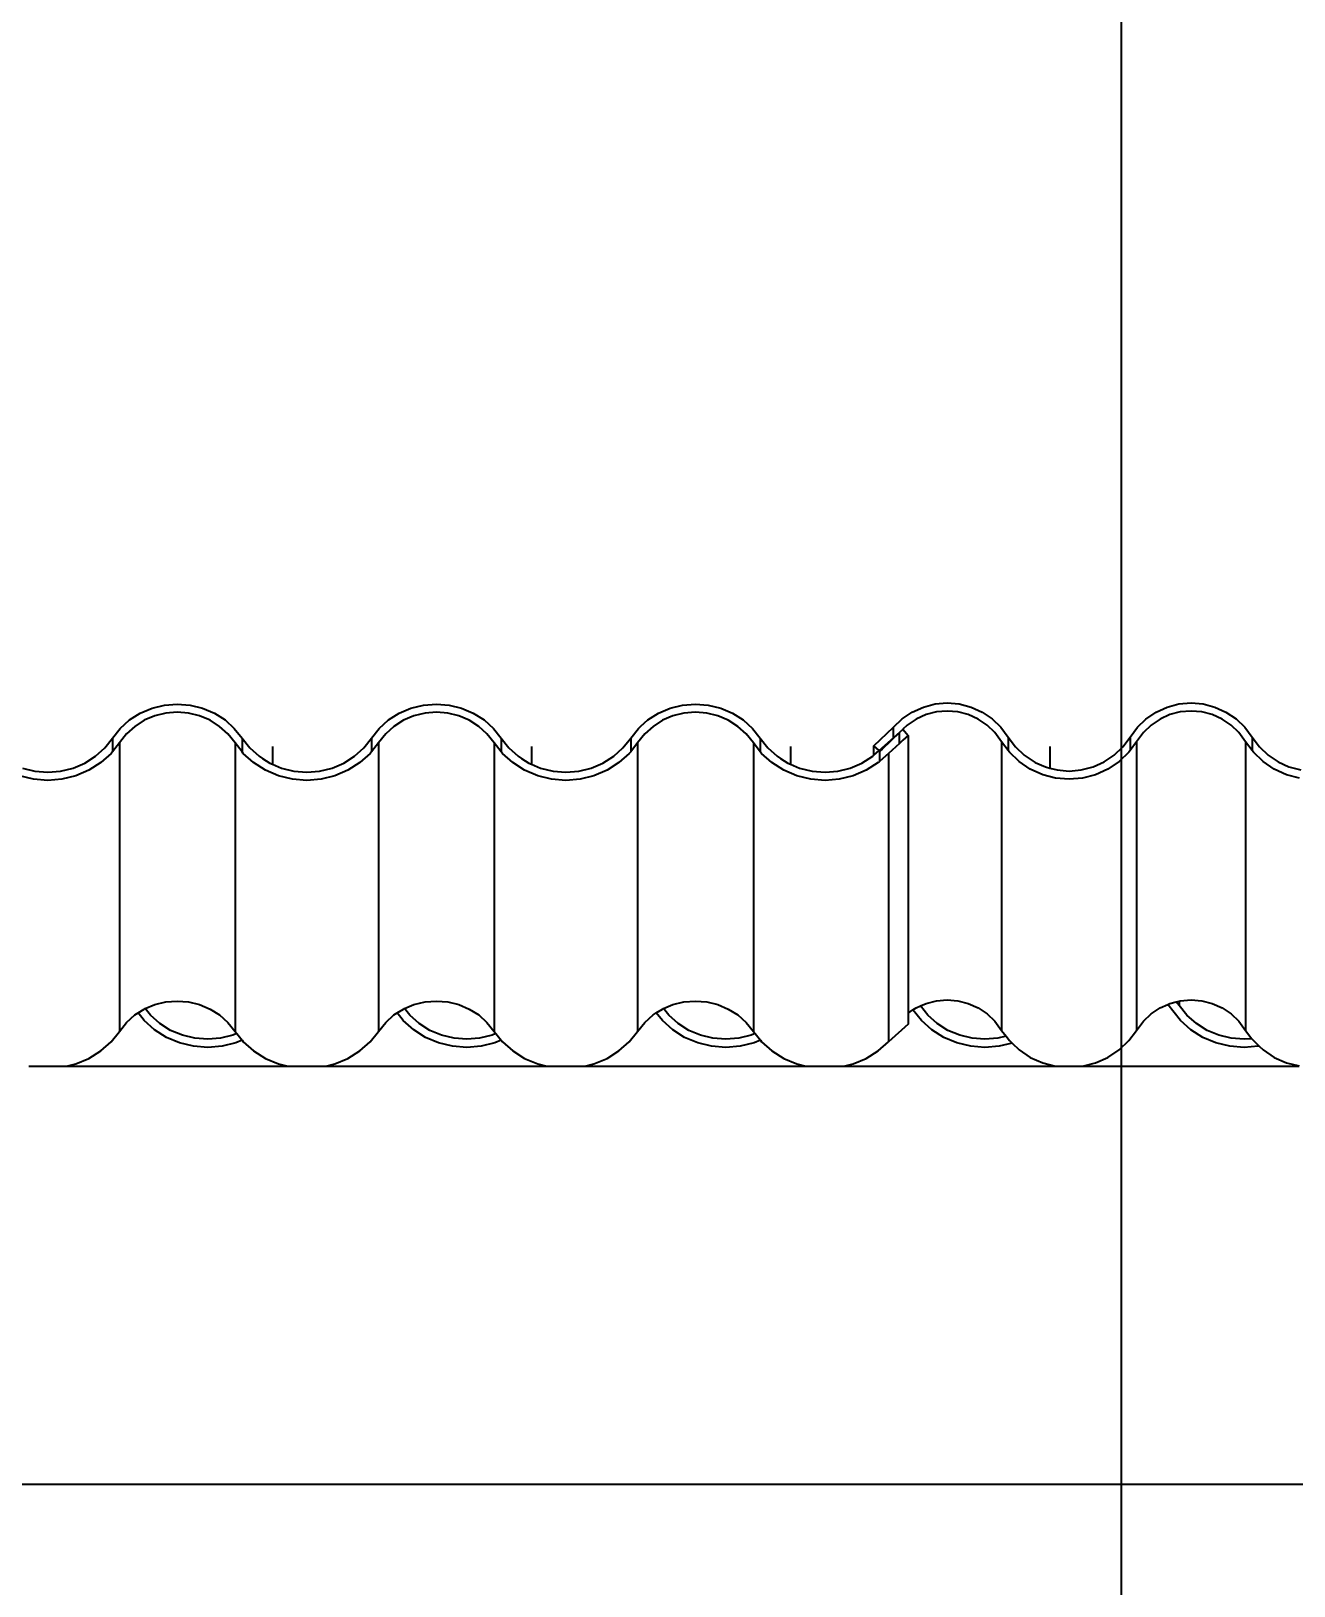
# Model space of a CAD drawing. Header units: millimetres. Extents: x 3212 to 6878, y 1640 to 3386.
# Drawn here: x 3313.515 to 3314.45, y 1648.377 to 1649.528 of the extents above; entities that cross this region are included whole.
import ezdxf

# ---------------------------------------------------------------- set-up
doc = ezdxf.new("R2010")
doc.units = ezdxf.units.MM
doc.header["$LTSCALE"] = 0.8
for name, color, linetype in [('A-PEN-B', 5, 'Continuous'), ('A-PEN-C', 4, 'Continuous'), ('COTA', 2, 'Continuous')]:
    doc.layers.add(name, color=color, linetype=linetype)
doc.layers.add('COTAS', color=53, linetype='Continuous', lineweight=9)
doc.styles.add('F2', font='ARIALN.TTF')
doc.dimstyles.new('ARQUITETURA', dxfattribs={"dimtxt": 0.11, "dimasz": 0.05, "dimexe": 0.1, "dimexo": 0, "dimgap": 0.1, "dimtad": 1, "dimzin": 5, "dimdsep": 46, "dimtxsty": 'F2', "dimblk": 'COTA', "dimcen": 0, "dimse1": 1, "dimse2": 1, "dimadec": 0, "dimazin": 0, "dimtfac": 2, "dimtix": 1, "dimtmove": 2, "dimatfit": 3, "dimldrblk": 'COTA', "dimfxl": 0, "dimtolj": 1, "dimtzin": 5, "dimarcsym": 0})

# ---------------------------------------------------------------- blocks, each defined once
blk = doc.blocks.new('COTA')
at = {"layer": 'COTA'}
for p, q in [((0, 1), (0, -1)), ((-1, 0), (1, 0))]:
    blk.add_line(p, q, dxfattribs=at)
at = {"layer": 'COTA', "const_width": 0.5}
blk.add_lwpolyline([(-0.25, 0, 1), (0.25, 0, 1)], format="xyb", close=True, dxfattribs=at)
blk = doc.blocks.new('*D221')
at = {"layer": 'COTAS', "color": 0, "lineweight": -2, "transparency": 16777216}
blk.add_line((3314.3227, 1642.3016), (3314.3227, 1650.6016), dxfattribs=at)
at = {"layer": 'Defpoints', "color": 0, "transparency": 16777216}
for p in [(3313.6526, 1650.6516), (3314.3227, 1650.6516), (3313.6526, 1642.2516)]:
    blk.add_point(p, dxfattribs=at)
at = {"layer": 'COTAS', "color": 0, "lineweight": -2, "transparency": 16777216, "xscale": 0.05, "yscale": 0.05, "zscale": 0.05}
for p, rotation in [((3314.3227, 1650.6516), 90), ((3314.3227, 1642.2516), 270)]:
    blk.add_blockref('COTA', p, dxfattribs=dict(at, rotation=rotation))
at = {"layer": 'COTAS', "color": 0, "transparency": 16777216, "insert": (3314.1665, 1646.4516), "char_height": 0.11, "attachment_point": 5, "rotation": 90, "style": 'F2'}
blk.add_mtext('\\A1;8.40', dxfattribs=at)

msp = doc.modelspace()

# ---------------------------------------------------------------- linework, layer by layer
at = {"layer": 'A-PEN-B', "ltscale": 0.05}
msp.add_line((3320.4049, 1648.4516), (3305.2044, 1648.4516), dxfattribs=at)
at = {"layer": 'A-PEN-C', "ltscale": 0.05}
for p, q in [((3313.5955, 1649.0231), (3313.6043, 1649.0268)), ((3313.6043, 1649.0268), (3313.6135, 1649.0291)), ((3313.6135, 1649.0291), (3313.623, 1649.0298)), ((3313.623, 1649.0238), (3313.6146, 1649.0231)), ((3313.623, 1649.0298), (3313.6325, 1649.0291)), ((3313.6314, 1649.0231), (3313.623, 1649.0238)), ((3313.6325, 1649.0291), (3313.6417, 1649.0268)), ((3313.6417, 1649.0268), (3313.6505, 1649.0231)), ((3313.7875, 1649.0231), (3313.7962, 1649.0268)), ((3313.7962, 1649.0268), (3313.8055, 1649.0291)), ((3313.8055, 1649.0291), (3313.815, 1649.0298)), ((3313.815, 1649.0238), (3313.8066, 1649.0231)), ((3313.815, 1649.0298), (3313.8245, 1649.0291)), ((3313.8234, 1649.0231), (3313.815, 1649.0238)), ((3313.8245, 1649.0291), (3313.8337, 1649.0268)), ((3313.8337, 1649.0268), (3313.8424, 1649.0231)), ((3313.9795, 1649.0231), (3313.9882, 1649.0268)), ((3313.9882, 1649.0268), (3313.9975, 1649.0291)), ((3313.9975, 1649.0291), (3314.007, 1649.0298)), ((3314.007, 1649.0238), (3313.9985, 1649.0231)), ((3314.007, 1649.0298), (3314.0165, 1649.0291)), ((3314.0154, 1649.0231), (3314.007, 1649.0238)), ((3314.0165, 1649.0291), (3314.0257, 1649.0268)), ((3314.0257, 1649.0268), (3314.0344, 1649.0231)), ((3314.1602, 1649.0189), (3314.1677, 1649.0239)), ((3314.1677, 1649.0239), (3314.1759, 1649.0276)), ((3314.1759, 1649.0276), (3314.1846, 1649.0299)), ((3314.1856, 1649.024), (3314.1779, 1649.022)), ((3314.1846, 1649.0299), (3314.1935, 1649.0307)), ((3314.1935, 1649.0246), (3314.1856, 1649.024)), ((3314.1935, 1649.0307), (3314.2025, 1649.0299)), ((3314.2015, 1649.024), (3314.1935, 1649.0246)), ((3314.2092, 1649.022), (3314.2015, 1649.024)), ((3314.2025, 1649.0299), (3314.2112, 1649.0276)), ((3314.2112, 1649.0276), (3314.2194, 1649.0239)), ((3314.2194, 1649.0239), (3314.2268, 1649.0189)), ((3314.3408, 1649.0187), (3314.3484, 1649.0239)), ((3314.3484, 1649.0239), (3314.3566, 1649.0276)), ((3314.3566, 1649.0276), (3314.3653, 1649.0299)), ((3314.3663, 1649.024), (3314.3586, 1649.022)), ((3314.3653, 1649.0299), (3314.3743, 1649.0307)), ((3314.3743, 1649.0246), (3314.3663, 1649.024)), ((3314.3743, 1649.0307), (3314.3832, 1649.0299)), ((3314.3822, 1649.024), (3314.3743, 1649.0246)), ((3314.39, 1649.022), (3314.3822, 1649.024)), ((3314.3832, 1649.0299), (3314.3919, 1649.0276)), ((3314.3919, 1649.0276), (3314.4001, 1649.0239)), ((3314.4001, 1649.0239), (3314.4076, 1649.0189)), ((3313.575, 1649.0046), (3313.5807, 1649.0118)), ((3313.5807, 1649.0118), (3313.5876, 1649.018)), ((3313.5916, 1649.0133), (3313.5855, 1649.0078)), ((3313.5876, 1649.018), (3313.5955, 1649.0231)), ((3313.5986, 1649.0178), (3313.5916, 1649.0133)), ((3313.6064, 1649.0211), (3313.5986, 1649.0178)), ((3313.6146, 1649.0231), (3313.6064, 1649.0211)), ((3313.6396, 1649.0211), (3313.6314, 1649.0231)), ((3313.6474, 1649.0178), (3313.6396, 1649.0211)), ((3313.6544, 1649.0133), (3313.6474, 1649.0178)), ((3313.6505, 1649.0231), (3313.6584, 1649.018)), ((3313.6605, 1649.0078), (3313.6544, 1649.0133)), ((3313.6584, 1649.018), (3313.6653, 1649.0118)), ((3313.6653, 1649.0118), (3313.671, 1649.0046)), ((3313.767, 1649.0046), (3313.7727, 1649.0118)), ((3313.7727, 1649.0118), (3313.7796, 1649.018)), ((3313.7836, 1649.0133), (3313.7775, 1649.0078)), ((3313.7796, 1649.018), (3313.7875, 1649.0231)), ((3313.7906, 1649.0178), (3313.7836, 1649.0133)), ((3313.7984, 1649.0211), (3313.7906, 1649.0178)), ((3313.8066, 1649.0231), (3313.7984, 1649.0211)), ((3313.8316, 1649.0211), (3313.8234, 1649.0231)), ((3313.8394, 1649.0178), (3313.8316, 1649.0211)), ((3313.8464, 1649.0133), (3313.8394, 1649.0178)), ((3313.8424, 1649.0231), (3313.8504, 1649.018)), ((3313.8525, 1649.0078), (3313.8464, 1649.0133)), ((3313.8504, 1649.018), (3313.8573, 1649.0118)), ((3313.8573, 1649.0118), (3313.863, 1649.0046)), ((3313.959, 1649.0046), (3313.9647, 1649.0118)), ((3313.9647, 1649.0118), (3313.9665, 1649.0134)), ((3313.9665, 1649.0134), (3313.9716, 1649.018)), ((3313.9756, 1649.0133), (3313.9695, 1649.0078)), ((3313.9716, 1649.018), (3313.9795, 1649.0231)), ((3313.9826, 1649.0178), (3313.9756, 1649.0133)), ((3313.9903, 1649.0211), (3313.9826, 1649.0178)), ((3313.9985, 1649.0231), (3313.9903, 1649.0211)), ((3314.0236, 1649.0211), (3314.0154, 1649.0231)), ((3314.0313, 1649.0178), (3314.0236, 1649.0211)), ((3314.0384, 1649.0133), (3314.0313, 1649.0178)), ((3314.0344, 1649.0231), (3314.0424, 1649.018)), ((3314.0445, 1649.0078), (3314.0384, 1649.0133)), ((3314.0424, 1649.018), (3314.0493, 1649.0118)), ((3314.0493, 1649.0118), (3314.055, 1649.0046)), ((3314.1392, 1648.9988), (3314.1537, 1649.0127)), ((3314.1537, 1649.0127), (3314.1602, 1649.0189)), ((3314.1537, 1649.0049), (3314.1537, 1649.0127)), ((3314.164, 1649.0142), (3314.1607, 1649.0111)), ((3314.1706, 1649.0187), (3314.164, 1649.0142)), ((3314.1779, 1649.022), (3314.1706, 1649.0187)), ((3314.2165, 1649.0187), (3314.2092, 1649.022)), ((3314.2231, 1649.0142), (3314.2165, 1649.0187)), ((3314.2289, 1649.0087), (3314.2231, 1649.0142)), ((3314.2268, 1649.0189), (3314.2333, 1649.0127)), ((3314.2333, 1649.0127), (3314.2387, 1649.0054)), ((3314.3291, 1649.0054), (3314.3345, 1649.0127)), ((3314.3345, 1649.0127), (3314.3408, 1649.0187)), ((3314.3447, 1649.0142), (3314.339, 1649.0087)), ((3314.3514, 1649.0187), (3314.3447, 1649.0142)), ((3314.3586, 1649.022), (3314.3514, 1649.0187)), ((3314.3972, 1649.0187), (3314.39, 1649.022)), ((3314.4039, 1649.0142), (3314.3972, 1649.0187)), ((3314.4096, 1649.0087), (3314.4039, 1649.0142)), ((3314.4076, 1649.0189), (3314.4141, 1649.0127)), ((3314.4141, 1649.0127), (3314.4195, 1649.0054)), ((3313.5693, 1648.9973), (3313.575, 1649.0046)), ((3313.575, 1649.0046), (3313.575, 1648.9945)), ((3313.5801, 1649.001), (3313.575, 1648.9945)), ((3313.5855, 1649.0078), (3313.5801, 1649.001)), ((3313.5801, 1649.001), (3313.5801, 1648.7873)), ((3313.6659, 1649.001), (3313.6605, 1649.0078)), ((3313.6659, 1649.001), (3313.6659, 1648.7873)), ((3313.671, 1648.9945), (3313.6659, 1649.001)), ((3313.671, 1649.0046), (3313.6767, 1648.9973)), ((3313.671, 1649.0046), (3313.671, 1648.9945)), ((3313.7613, 1648.9973), (3313.767, 1649.0046)), ((3313.767, 1649.0046), (3313.767, 1648.9945)), ((3313.7721, 1649.001), (3313.767, 1648.9945)), ((3313.7775, 1649.0078), (3313.7721, 1649.001)), ((3313.7721, 1649.001), (3313.7721, 1648.7873)), ((3313.8579, 1649.001), (3313.8525, 1649.0078)), ((3313.8579, 1649.001), (3313.8579, 1648.7873)), ((3313.863, 1648.9945), (3313.8579, 1649.001)), ((3313.863, 1649.0046), (3313.8687, 1648.9973)), ((3313.863, 1649.0046), (3313.863, 1648.9945)), ((3313.9533, 1648.9973), (3313.959, 1649.0046)), ((3313.959, 1649.0046), (3313.959, 1648.9945)), ((3313.9641, 1649.001), (3313.959, 1648.9945)), ((3313.9695, 1649.0078), (3313.9641, 1649.001)), ((3313.9641, 1649.001), (3313.9641, 1648.7873)), ((3314.0499, 1649.001), (3314.0445, 1649.0078)), ((3314.0499, 1649.001), (3314.0499, 1648.7873)), ((3314.055, 1648.9945), (3314.0499, 1649.001)), ((3314.055, 1649.0046), (3314.0607, 1648.9973)), ((3314.055, 1649.0046), (3314.055, 1648.9945)), ((3314.1453, 1648.9973), (3314.1607, 1649.011)), ((3314.1582, 1649.0087), (3314.1453, 1648.9963)), ((3314.1582, 1649.0007), (3314.15, 1648.9933)), ((3314.1607, 1649.011), (3314.1582, 1649.0087)), ((3314.1582, 1649.0007), (3314.1582, 1649.0087)), ((3314.1607, 1649.003), (3314.1582, 1649.0007)), ((3314.1607, 1649.0112), (3314.1607, 1649.011)), ((3314.1607, 1649.0111), (3314.1646, 1649.0065)), ((3314.1607, 1649.011), (3314.1607, 1649.0111)), ((3314.1646, 1649.0065), (3314.1607, 1649.003)), ((3314.1646, 1649.0065), (3314.1646, 1648.8008)), ((3314.2339, 1649.0018), (3314.2289, 1649.0087)), ((3314.2339, 1649.0018), (3314.2339, 1648.7881)), ((3314.2387, 1648.9954), (3314.2339, 1649.0018)), ((3314.2387, 1649.0054), (3314.2441, 1648.9982)), ((3314.2387, 1649.0054), (3314.2387, 1648.9954)), ((3314.3237, 1648.9982), (3314.3291, 1649.0054)), ((3314.3291, 1649.0054), (3314.3291, 1648.9954)), ((3314.3339, 1649.0018), (3314.3291, 1648.9954)), ((3314.339, 1649.0087), (3314.3339, 1649.0018)), ((3314.3339, 1649.0018), (3314.3339, 1648.7881)), ((3314.4147, 1649.0018), (3314.4096, 1649.0087)), ((3314.4147, 1649.0018), (3314.4147, 1648.7881)), ((3314.4195, 1648.9954), (3314.4147, 1649.0018)), ((3314.4195, 1649.0054), (3314.4249, 1648.9982)), ((3314.4195, 1649.0054), (3314.4195, 1648.9954)), ((3313.5545, 1648.9861), (3313.5624, 1648.9911)), ((3313.5624, 1648.9911), (3313.5693, 1648.9973)), ((3313.5741, 1648.9933), (3313.5664, 1648.9864)), ((3313.575, 1648.9945), (3313.5741, 1648.9933)), ((3313.6719, 1648.9933), (3313.671, 1648.9945)), ((3313.6796, 1648.9864), (3313.6719, 1648.9933)), ((3313.6767, 1648.9973), (3313.6836, 1648.9911)), ((3313.6836, 1648.9911), (3313.6861, 1648.9896)), ((3313.6861, 1648.9896), (3313.6915, 1648.9861)), ((3313.6936, 1648.9984), (3313.6936, 1648.9852)), ((3313.7464, 1648.9861), (3313.7544, 1648.9911)), ((3313.7544, 1648.9911), (3313.7613, 1648.9973)), ((3313.766, 1648.9933), (3313.7584, 1648.9864)), ((3313.767, 1648.9945), (3313.766, 1648.9933)), ((3313.8639, 1648.9933), (3313.863, 1648.9945)), ((3313.8716, 1648.9864), (3313.8639, 1648.9933)), ((3313.8687, 1648.9973), (3313.8756, 1648.9911)), ((3313.8756, 1648.9911), (3313.8781, 1648.9896)), ((3313.8781, 1648.9896), (3313.8835, 1648.9861)), ((3313.8856, 1648.9984), (3313.8856, 1648.9852)), ((3313.9384, 1648.9861), (3313.9464, 1648.9911)), ((3313.9464, 1648.9911), (3313.9533, 1648.9973)), ((3313.958, 1648.9933), (3313.9503, 1648.9864)), ((3313.959, 1648.9945), (3313.958, 1648.9933)), ((3314.0559, 1648.9933), (3314.055, 1648.9945)), ((3314.0636, 1648.9864), (3314.0559, 1648.9933)), ((3314.0607, 1648.9973), (3314.0676, 1648.9911)), ((3314.0676, 1648.9911), (3314.0701, 1648.9896)), ((3314.0701, 1648.9896), (3314.0755, 1648.9861)), ((3314.0775, 1648.9984), (3314.0775, 1648.9852)), ((3314.1304, 1648.9861), (3314.1384, 1648.9911)), ((3314.1384, 1648.9911), (3314.1392, 1648.9919)), ((3314.1392, 1648.9919), (3314.1392, 1648.9988)), ((3314.1431, 1648.9954), (3314.1392, 1648.9988)), ((3314.1392, 1648.9919), (3314.1431, 1648.9954)), ((3314.1431, 1648.9954), (3314.1453, 1648.9973)), ((3314.1437, 1648.9948), (3314.1431, 1648.9954)), ((3314.1453, 1648.9963), (3314.1437, 1648.9948)), ((3314.1437, 1648.9876), (3314.1437, 1648.9948)), ((3314.15, 1648.9933), (3314.1437, 1648.9876)), ((3314.1453, 1648.9973), (3314.1453, 1648.9963)), ((3314.15, 1648.9933), (3314.15, 1648.7797)), ((3314.2396, 1648.9942), (3314.2387, 1648.9954)), ((3314.2468, 1648.9873), (3314.2396, 1648.9942)), ((3314.2441, 1648.9982), (3314.2506, 1648.992)), ((3314.2506, 1648.992), (3314.2581, 1648.9869)), ((3314.2695, 1648.9984), (3314.2695, 1648.9824)), ((3314.3098, 1648.9869), (3314.3172, 1648.992)), ((3314.3172, 1648.992), (3314.3237, 1648.9982)), ((3314.3282, 1648.9942), (3314.321, 1648.9873)), ((3314.3291, 1648.9954), (3314.3282, 1648.9942)), ((3314.4204, 1648.9942), (3314.4195, 1648.9954)), ((3314.4276, 1648.9873), (3314.4204, 1648.9942)), ((3314.4249, 1648.9982), (3314.4314, 1648.992)), ((3314.4314, 1648.992), (3314.4388, 1648.9869)), ((3313.5083, 1648.9824), (3313.5175, 1648.9801)), ((3313.5175, 1648.9801), (3313.527, 1648.9793)), ((3313.527, 1648.9793), (3313.5365, 1648.9801)), ((3313.5365, 1648.9801), (3313.5458, 1648.9824)), ((3313.5458, 1648.9824), (3313.5545, 1648.9861)), ((3313.5576, 1648.9808), (3313.5479, 1648.9767)), ((3313.5664, 1648.9864), (3313.5576, 1648.9808)), ((3313.6885, 1648.9808), (3313.6796, 1648.9864)), ((3313.6981, 1648.9767), (3313.6885, 1648.9808)), ((3313.6915, 1648.9861), (3313.6936, 1648.9852)), ((3313.6936, 1648.9852), (3313.7002, 1648.9824)), ((3313.7002, 1648.9824), (3313.7095, 1648.9801)), ((3313.7095, 1648.9801), (3313.719, 1648.9793)), ((3313.719, 1648.9793), (3313.7285, 1648.9801)), ((3313.7285, 1648.9801), (3313.7377, 1648.9824)), ((3313.7377, 1648.9824), (3313.7464, 1648.9861)), ((3313.7495, 1648.9808), (3313.7399, 1648.9767)), ((3313.7584, 1648.9864), (3313.7495, 1648.9808)), ((3313.8804, 1648.9808), (3313.8716, 1648.9864)), ((3313.8901, 1648.9767), (3313.8804, 1648.9808)), ((3313.8835, 1648.9861), (3313.8856, 1648.9852)), ((3313.8856, 1648.9852), (3313.8922, 1648.9824)), ((3313.8922, 1648.9824), (3313.9015, 1648.9801)), ((3313.9015, 1648.9801), (3313.911, 1648.9793)), ((3313.911, 1648.9793), (3313.9205, 1648.9801)), ((3313.9205, 1648.9801), (3313.9297, 1648.9824)), ((3313.9297, 1648.9824), (3313.9384, 1648.9861)), ((3313.9415, 1648.9808), (3313.9318, 1648.9767)), ((3313.9503, 1648.9864), (3313.9415, 1648.9808)), ((3314.0724, 1648.9808), (3314.0636, 1648.9864)), ((3314.0821, 1648.9767), (3314.0724, 1648.9808)), ((3314.0755, 1648.9861), (3314.0775, 1648.9852)), ((3314.0775, 1648.9852), (3314.0842, 1648.9824)), ((3314.0842, 1648.9824), (3314.0935, 1648.9801)), ((3314.0935, 1648.9801), (3314.103, 1648.9793)), ((3314.103, 1648.9793), (3314.1125, 1648.9801)), ((3314.1125, 1648.9801), (3314.1217, 1648.9824)), ((3314.1217, 1648.9824), (3314.1304, 1648.9861)), ((3314.1335, 1648.9808), (3314.1238, 1648.9767)), ((3314.1423, 1648.9864), (3314.1335, 1648.9808)), ((3314.1431, 1648.9871), (3314.1423, 1648.9864)), ((3314.1437, 1648.9876), (3314.1431, 1648.9871)), ((3314.2551, 1648.9817), (3314.2468, 1648.9873)), ((3314.2643, 1648.9775), (3314.2551, 1648.9817)), ((3314.2581, 1648.9869), (3314.2588, 1648.9866)), ((3314.2588, 1648.9866), (3314.2663, 1648.9832)), ((3314.2739, 1648.975), (3314.2643, 1648.9775)), ((3314.2663, 1648.9832), (3314.2695, 1648.9824)), ((3314.2695, 1648.9824), (3314.275, 1648.981)), ((3314.275, 1648.981), (3314.2839, 1648.9802)), ((3314.2839, 1648.9802), (3314.2929, 1648.981)), ((3314.2929, 1648.981), (3314.3016, 1648.9832)), ((3314.3035, 1648.9775), (3314.2939, 1648.975)), ((3314.3016, 1648.9832), (3314.3098, 1648.9869)), ((3314.3127, 1648.9817), (3314.3035, 1648.9775)), ((3314.321, 1648.9873), (3314.3127, 1648.9817)), ((3314.4359, 1648.9817), (3314.4276, 1648.9873)), ((3314.445, 1648.9775), (3314.4359, 1648.9817)), ((3314.4388, 1648.9869), (3314.4466, 1648.9834)), ((3314.4547, 1648.975), (3314.445, 1648.9775)), ((3314.4466, 1648.9834), (3314.4557, 1648.981)), ((3313.5164, 1648.9742), (3313.5061, 1648.9767)), ((3313.527, 1648.9733), (3313.5164, 1648.9742)), ((3313.5376, 1648.9742), (3313.527, 1648.9733)), ((3313.5479, 1648.9767), (3313.5376, 1648.9742)), ((3313.7084, 1648.9742), (3313.6981, 1648.9767)), ((3313.719, 1648.9733), (3313.7084, 1648.9742)), ((3313.7296, 1648.9742), (3313.719, 1648.9733)), ((3313.7399, 1648.9767), (3313.7296, 1648.9742)), ((3313.9004, 1648.9742), (3313.8901, 1648.9767)), ((3313.911, 1648.9733), (3313.9004, 1648.9742)), ((3313.9216, 1648.9742), (3313.911, 1648.9733)), ((3313.9318, 1648.9767), (3313.9216, 1648.9742)), ((3314.0924, 1648.9742), (3314.0821, 1648.9767)), ((3314.103, 1648.9733), (3314.0924, 1648.9742)), ((3314.1136, 1648.9742), (3314.103, 1648.9733)), ((3314.1238, 1648.9767), (3314.1136, 1648.9742)), ((3314.2839, 1648.9742), (3314.2739, 1648.975)), ((3314.2939, 1648.975), (3314.2839, 1648.9742)), ((3313.5993, 1648.8042), (3313.6064, 1648.8072)), ((3313.6064, 1648.8072), (3313.6146, 1648.8092)), ((3313.6146, 1648.8092), (3313.623, 1648.8098)), ((3313.623, 1648.8098), (3313.6314, 1648.8092)), ((3313.6314, 1648.8092), (3313.6396, 1648.8072)), ((3313.6396, 1648.8072), (3313.6474, 1648.8039)), ((3313.7913, 1648.8042), (3313.7984, 1648.8072)), ((3313.7984, 1648.8072), (3313.8066, 1648.8092)), ((3313.8066, 1648.8092), (3313.815, 1648.8098)), ((3313.815, 1648.8098), (3313.8234, 1648.8092)), ((3313.8234, 1648.8092), (3313.8316, 1648.8072)), ((3313.8316, 1648.8072), (3313.8394, 1648.8039)), ((3313.9833, 1648.8042), (3313.9903, 1648.8072)), ((3313.9903, 1648.8072), (3313.9985, 1648.8092)), ((3313.9985, 1648.8092), (3314.007, 1648.8098)), ((3314.007, 1648.8098), (3314.0154, 1648.8092)), ((3314.0154, 1648.8092), (3314.0236, 1648.8072)), ((3314.0236, 1648.8072), (3314.0313, 1648.8039)), ((3314.1682, 1648.8032), (3314.1706, 1648.8048)), ((3314.1706, 1648.8048), (3314.1738, 1648.8062)), ((3314.1738, 1648.8062), (3314.1779, 1648.808)), ((3314.1793, 1648.7993), (3314.1738, 1648.8062)), ((3314.1779, 1648.808), (3314.1856, 1648.81)), ((3314.1856, 1648.81), (3314.1935, 1648.8107)), ((3314.1935, 1648.8107), (3314.2015, 1648.81)), ((3314.2015, 1648.81), (3314.2092, 1648.808)), ((3314.2092, 1648.808), (3314.2165, 1648.8048)), ((3314.2165, 1648.8048), (3314.2231, 1648.8003)), ((3314.3447, 1648.8003), (3314.3514, 1648.8048)), ((3314.3514, 1648.8048), (3314.357, 1648.8073)), ((3314.357, 1648.8073), (3314.3586, 1648.808)), ((3314.3665, 1648.7953), (3314.357, 1648.8073)), ((3314.3586, 1648.808), (3314.3633, 1648.8092)), ((3314.3633, 1648.8092), (3314.3655, 1648.8098)), ((3314.3655, 1648.8065), (3314.3633, 1648.8092)), ((3314.3655, 1648.8098), (3314.3663, 1648.81)), ((3314.3655, 1648.8098), (3314.3655, 1648.8065)), ((3314.3712, 1648.7993), (3314.3655, 1648.8065)), ((3314.3663, 1648.81), (3314.3743, 1648.8107)), ((3314.3743, 1648.8107), (3314.3822, 1648.81)), ((3314.3822, 1648.81), (3314.39, 1648.808)), ((3314.39, 1648.808), (3314.3972, 1648.8048)), ((3314.3972, 1648.8048), (3314.4039, 1648.8003)), ((3313.5801, 1648.7873), (3313.5855, 1648.794)), ((3313.5855, 1648.794), (3313.5916, 1648.7995)), ((3313.5916, 1648.7995), (3313.594, 1648.801)), ((3313.594, 1648.801), (3313.5986, 1648.8039)), ((3313.5985, 1648.7953), (3313.594, 1648.801)), ((3313.6062, 1648.7885), (3313.5985, 1648.7953)), ((3313.5986, 1648.8039), (3313.5993, 1648.8042)), ((3313.6033, 1648.7993), (3313.5993, 1648.8042)), ((3313.6102, 1648.7931), (3313.6033, 1648.7993)), ((3313.6181, 1648.7881), (3313.6102, 1648.7931)), ((3313.6474, 1648.8039), (3313.6544, 1648.7995)), ((3313.6544, 1648.7995), (3313.6605, 1648.794)), ((3313.6605, 1648.794), (3313.6659, 1648.7873)), ((3313.7721, 1648.7873), (3313.7775, 1648.794)), ((3313.7775, 1648.794), (3313.7836, 1648.7995)), ((3313.7836, 1648.7995), (3313.786, 1648.801)), ((3313.786, 1648.801), (3313.7906, 1648.8039)), ((3313.7905, 1648.7953), (3313.786, 1648.801)), ((3313.7982, 1648.7885), (3313.7905, 1648.7953)), ((3313.7906, 1648.8039), (3313.7913, 1648.8042)), ((3313.7953, 1648.7993), (3313.7913, 1648.8042)), ((3313.8022, 1648.7931), (3313.7953, 1648.7993)), ((3313.8101, 1648.7881), (3313.8022, 1648.7931)), ((3313.8394, 1648.8039), (3313.8464, 1648.7995)), ((3313.8464, 1648.7995), (3313.8525, 1648.794)), ((3313.8525, 1648.794), (3313.8579, 1648.7873)), ((3313.9641, 1648.7873), (3313.9695, 1648.794)), ((3313.9695, 1648.794), (3313.9756, 1648.7995)), ((3313.9756, 1648.7995), (3313.978, 1648.801)), ((3313.978, 1648.801), (3313.9826, 1648.8039)), ((3313.9825, 1648.7953), (3313.978, 1648.801)), ((3313.9902, 1648.7885), (3313.9825, 1648.7953)), ((3313.9826, 1648.8039), (3313.9833, 1648.8042)), ((3313.9873, 1648.7993), (3313.9833, 1648.8042)), ((3313.9942, 1648.7931), (3313.9873, 1648.7993)), ((3314.0021, 1648.7881), (3313.9942, 1648.7931)), ((3314.0313, 1648.8039), (3314.0384, 1648.7995)), ((3314.0384, 1648.7995), (3314.0445, 1648.794)), ((3314.0445, 1648.794), (3314.0499, 1648.7873)), ((3314.1646, 1648.8008), (3314.1682, 1648.8032)), ((3314.1646, 1648.8008), (3314.1646, 1648.7927)), ((3314.1745, 1648.7953), (3314.1682, 1648.8032)), ((3314.1822, 1648.7885), (3314.1745, 1648.7953)), ((3314.1862, 1648.7931), (3314.1793, 1648.7993)), ((3314.1941, 1648.7881), (3314.1862, 1648.7931)), ((3314.2231, 1648.8003), (3314.2289, 1648.7949)), ((3314.2289, 1648.7949), (3314.2339, 1648.7881)), ((3314.3339, 1648.7881), (3314.339, 1648.7949)), ((3314.339, 1648.7949), (3314.3447, 1648.8003)), ((3314.3742, 1648.7885), (3314.3665, 1648.7953)), ((3314.3782, 1648.7931), (3314.3712, 1648.7993)), ((3314.3861, 1648.7881), (3314.3782, 1648.7931)), ((3314.4039, 1648.8003), (3314.4096, 1648.7949)), ((3314.4096, 1648.7949), (3314.4147, 1648.7881)), ((3313.5741, 1648.7797), (3313.5801, 1648.7873)), ((3313.615, 1648.7829), (3313.6062, 1648.7885)), ((3313.6247, 1648.7788), (3313.615, 1648.7829)), ((3313.6268, 1648.7845), (3313.6181, 1648.7881)), ((3313.6361, 1648.7822), (3313.6268, 1648.7845)), ((3313.6456, 1648.7815), (3313.6361, 1648.7822)), ((3313.6551, 1648.7822), (3313.6456, 1648.7815)), ((3313.6643, 1648.7845), (3313.6551, 1648.7822)), ((3313.6672, 1648.7857), (3313.6643, 1648.7845)), ((3313.6659, 1648.7873), (3313.6672, 1648.7857)), ((3313.6672, 1648.7857), (3313.6711, 1648.7808)), ((3313.766, 1648.7797), (3313.7721, 1648.7873)), ((3313.807, 1648.7829), (3313.7982, 1648.7885)), ((3313.8167, 1648.7788), (3313.807, 1648.7829)), ((3313.8188, 1648.7845), (3313.8101, 1648.7881)), ((3313.8281, 1648.7822), (3313.8188, 1648.7845)), ((3313.8376, 1648.7815), (3313.8281, 1648.7822)), ((3313.8471, 1648.7822), (3313.8376, 1648.7815)), ((3313.8563, 1648.7845), (3313.8471, 1648.7822)), ((3313.8592, 1648.7857), (3313.8563, 1648.7845)), ((3313.8579, 1648.7873), (3313.8592, 1648.7857)), ((3313.8592, 1648.7857), (3313.8631, 1648.7808)), ((3313.958, 1648.7797), (3313.9641, 1648.7873)), ((3313.999, 1648.7829), (3313.9902, 1648.7885)), ((3314.0087, 1648.7788), (3313.999, 1648.7829)), ((3314.0108, 1648.7845), (3314.0021, 1648.7881)), ((3314.02, 1648.7822), (3314.0108, 1648.7845)), ((3314.0296, 1648.7815), (3314.02, 1648.7822)), ((3314.0391, 1648.7822), (3314.0296, 1648.7815)), ((3314.0483, 1648.7845), (3314.0391, 1648.7822)), ((3314.0512, 1648.7857), (3314.0483, 1648.7845)), ((3314.0499, 1648.7873), (3314.0512, 1648.7857)), ((3314.0512, 1648.7857), (3314.0551, 1648.7808)), ((3314.1646, 1648.7927), (3314.15, 1648.7797)), ((3314.191, 1648.7829), (3314.1822, 1648.7885)), ((3314.2007, 1648.7788), (3314.191, 1648.7829)), ((3314.2028, 1648.7845), (3314.1941, 1648.7881)), ((3314.212, 1648.7822), (3314.2028, 1648.7845)), ((3314.2215, 1648.7815), (3314.212, 1648.7822)), ((3314.2311, 1648.7822), (3314.2215, 1648.7815)), ((3314.2372, 1648.7837), (3314.2311, 1648.7822)), ((3314.2339, 1648.7881), (3314.2372, 1648.7837)), ((3314.2372, 1648.7837), (3314.2396, 1648.7805)), ((3314.3282, 1648.7805), (3314.3339, 1648.7881)), ((3314.383, 1648.7829), (3314.3742, 1648.7885)), ((3314.3927, 1648.7788), (3314.383, 1648.7829)), ((3314.3948, 1648.7845), (3314.3861, 1648.7881)), ((3314.404, 1648.7822), (3314.3948, 1648.7845)), ((3314.4135, 1648.7815), (3314.404, 1648.7822)), ((3314.4193, 1648.7819), (3314.4135, 1648.7815)), ((3314.4147, 1648.7881), (3314.4193, 1648.7819)), ((3314.4193, 1648.7819), (3314.4204, 1648.7805)), ((3313.5576, 1648.7673), (3313.5664, 1648.7729)), ((3313.5664, 1648.7729), (3313.5741, 1648.7797)), ((3313.635, 1648.7764), (3313.6247, 1648.7788)), ((3313.6456, 1648.7755), (3313.635, 1648.7764)), ((3313.6562, 1648.7764), (3313.6456, 1648.7755)), ((3313.6664, 1648.7788), (3313.6562, 1648.7764)), ((3313.6711, 1648.7808), (3313.6664, 1648.7788)), ((3313.6711, 1648.7808), (3313.6719, 1648.7797)), ((3313.6719, 1648.7797), (3313.6796, 1648.7729)), ((3313.6796, 1648.7729), (3313.6885, 1648.7673)), ((3313.7495, 1648.7673), (3313.7584, 1648.7729)), ((3313.7584, 1648.7729), (3313.766, 1648.7797)), ((3313.827, 1648.7764), (3313.8167, 1648.7788)), ((3313.8376, 1648.7755), (3313.827, 1648.7764)), ((3313.8481, 1648.7764), (3313.8376, 1648.7755)), ((3313.8584, 1648.7788), (3313.8481, 1648.7764)), ((3313.8631, 1648.7808), (3313.8584, 1648.7788)), ((3313.8631, 1648.7808), (3313.8639, 1648.7797)), ((3313.8639, 1648.7797), (3313.8716, 1648.7729)), ((3313.8716, 1648.7729), (3313.8804, 1648.7673)), ((3313.9415, 1648.7673), (3313.9503, 1648.7729)), ((3313.9503, 1648.7729), (3313.958, 1648.7797)), ((3314.019, 1648.7764), (3314.0087, 1648.7788)), ((3314.0296, 1648.7755), (3314.019, 1648.7764)), ((3314.0401, 1648.7764), (3314.0296, 1648.7755)), ((3314.0504, 1648.7788), (3314.0401, 1648.7764)), ((3314.0551, 1648.7808), (3314.0504, 1648.7788)), ((3314.0551, 1648.7808), (3314.0559, 1648.7797)), ((3314.0559, 1648.7797), (3314.0636, 1648.7729)), ((3314.0636, 1648.7729), (3314.0724, 1648.7673)), ((3314.1335, 1648.7673), (3314.1423, 1648.7729)), ((3314.1423, 1648.7729), (3314.15, 1648.7797)), ((3314.211, 1648.7764), (3314.2007, 1648.7788)), ((3314.2215, 1648.7755), (3314.211, 1648.7764)), ((3314.2321, 1648.7764), (3314.2215, 1648.7755)), ((3314.2416, 1648.7787), (3314.2321, 1648.7764)), ((3314.2396, 1648.7805), (3314.2416, 1648.7787)), ((3314.2416, 1648.7787), (3314.2468, 1648.7737)), ((3314.2468, 1648.7737), (3314.2551, 1648.7681)), ((3314.3127, 1648.7681), (3314.321, 1648.7737)), ((3314.321, 1648.7737), (3314.3282, 1648.7805)), ((3314.403, 1648.7764), (3314.3927, 1648.7788)), ((3314.4135, 1648.7755), (3314.403, 1648.7764)), ((3314.4241, 1648.7764), (3314.4135, 1648.7755)), ((3314.4204, 1648.7805), (3314.4247, 1648.7765)), ((3314.4247, 1648.7765), (3314.4241, 1648.7764)), ((3314.4247, 1648.7765), (3314.4276, 1648.7737)), ((3314.4276, 1648.7737), (3314.4359, 1648.7681)), ((3313.513, 1648.7616), (3313.541, 1648.7616)), ((3313.541, 1648.7616), (3313.5479, 1648.7632)), ((3313.541, 1648.7616), (3313.705, 1648.7616)), ((3313.5479, 1648.7632), (3313.5576, 1648.7673)), ((3313.6885, 1648.7673), (3313.6981, 1648.7632)), ((3313.6981, 1648.7632), (3313.705, 1648.7616)), ((3313.705, 1648.7616), (3313.733, 1648.7616)), ((3313.733, 1648.7616), (3313.7399, 1648.7632)), ((3313.733, 1648.7616), (3313.8969, 1648.7616)), ((3313.7399, 1648.7632), (3313.7495, 1648.7673)), ((3313.8804, 1648.7673), (3313.8901, 1648.7632)), ((3313.8901, 1648.7632), (3313.8969, 1648.7616)), ((3313.8969, 1648.7616), (3313.925, 1648.7616)), ((3313.925, 1648.7616), (3313.9318, 1648.7632)), ((3313.925, 1648.7616), (3314.0889, 1648.7616)), ((3313.9318, 1648.7632), (3313.9415, 1648.7673)), ((3314.0724, 1648.7673), (3314.0821, 1648.7632)), ((3314.0821, 1648.7632), (3314.0889, 1648.7616)), ((3314.0889, 1648.7616), (3314.117, 1648.7616)), ((3314.117, 1648.7616), (3314.1238, 1648.7632)), ((3314.117, 1648.7616), (3314.2739, 1648.7616)), ((3314.1238, 1648.7632), (3314.1335, 1648.7673)), ((3314.2551, 1648.7681), (3314.2643, 1648.7641)), ((3314.2643, 1648.7641), (3314.2739, 1648.7616)), ((3314.2739, 1648.7616), (3314.2939, 1648.7616)), ((3314.2939, 1648.7616), (3314.3035, 1648.7641)), ((3314.2939, 1648.7616), (3314.4544, 1648.7616)), ((3314.3035, 1648.7641), (3314.3127, 1648.7681)), ((3314.4359, 1648.7681), (3314.445, 1648.7641)), ((3314.445, 1648.7641), (3314.4544, 1648.7617))]:
    msp.add_line(p, q, dxfattribs=at)

# ---------------------------------------------------------------- dimensions: what is measured, and where the dimension line sits
at = {"layer": 'COTAS'}
dim = msp.add_linear_dim(base=(3314.3227, 1650.6516), p1=(3313.6526, 1642.2516), p2=(3313.6526, 1650.6516), angle=90, dimstyle='ARQUITETURA', dxfattribs=at)
dim.commit()
dim.dimension.update_dxf_attribs({"geometry": '*D221', "text_midpoint": (3314.1665, 1646.4516)})

doc.saveas('drawing.dxf')
